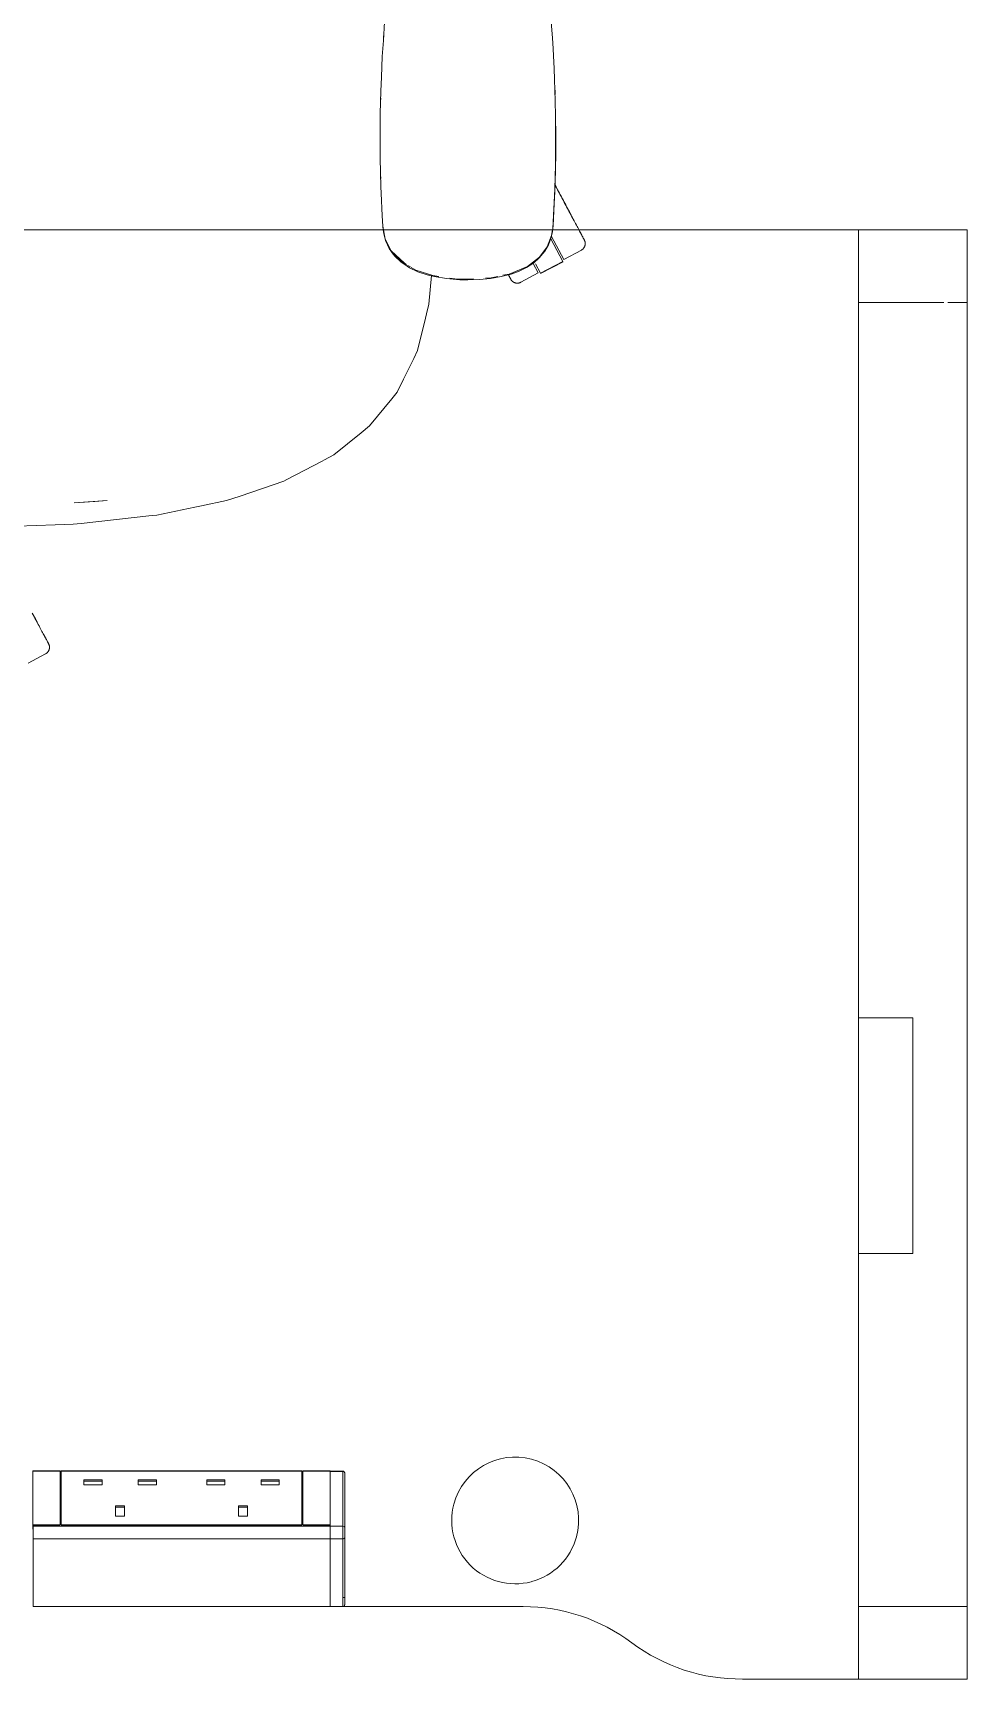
# Model space of a CAD drawing. Header units: millimetres. Extents: x 155927 to 317870, y -36033 to 97293.
# Drawn here: x 157964 to 158479, y 23386 to 24294 of the extents above; entities that cross this region are included whole.
import ezdxf

# ---------------------------------------------------------------- set-up
doc = ezdxf.new("R2010")
doc.units = ezdxf.units.MM
doc.header["$MEASUREMENT"] = 0
doc.layers.add('G-IMPT', color=8, linetype='CONTINUOUS', lineweight=9)
doc.layers.add('I-FURN', color=8, linetype='CONTINUOUS', lineweight=9)

msp = doc.modelspace()

# ---------------------------------------------------------------- linework, layer by layer
at = {"layer": 'G-IMPT'}
for p, q in [((158250.16, 24293.94), (158248.91, 24308.99)), ((158157.03, 24290.23), (158157.75, 24300.52)), ((158157.16, 24292.27), (158157.07, 24290.37)), ((158157.16, 24292.27), (158157.3, 24293.69)), ((158250.16, 24293.94), (158250.49, 24288.85)), ((158155.93, 24270.05), (158156.46, 24281.36)), ((158157.03, 24290.23), (158156.46, 24281.36)), ((158250.49, 24288.85), (158251.3, 24274.71)), ((158251.55, 24268.68), (158251.3, 24274.71)), ((158155.93, 24270.05), (158155.63, 24262.17)), ((158251.55, 24268.68), (158251.94, 24256.93)), ((158251.69, 24263.8), (158251.8, 24261.86)), ((158155.34, 24249.87), (158155.63, 24262.17)), ((158155.55, 24258.3), (158155.47, 24256.65)), ((158155.47, 24256.65), (158155.47, 24254.57)), ((158251.8, 24261.86), (158251.81, 24260.37)), ((158252.1, 24248.51), (158251.94, 24256.93)), ((158155.34, 24249.87), (158155.26, 24244.4)), ((158252.1, 24248.51), (158251.99, 24218.49)), ((158252.1, 24248.51), (158252.15, 24228.32)), ((158252.1, 24248.51), (158252.19, 24237.71)), ((158155.26, 24229.68), (158155.26, 24244.4)), ((158251.99, 24218.49), (158252.19, 24237.71)), ((158155.31, 24225.17), (158155.26, 24229.68)), ((158252.15, 24228.32), (158251.65, 24206.93)), ((158252.15, 24228.32), (158251.68, 24208.14)), ((158252.15, 24228.32), (158251.99, 24218.49)), ((158252.11, 24228.32), (158252.13, 24226.29)), ((158155.31, 24225.17), (158155.69, 24209.5)), ((158155.49, 24218.45), (158155.49, 24216.23)), ((158251.99, 24218.49), (158251.65, 24206.93)), ((158252.13, 24226.29), (158252.06, 24224.38)), ((158155.58, 24213.95), (158155.49, 24216.23)), ((158155.69, 24209.5), (158155.81, 24205.96)), ((158156.43, 24193.4), (158155.81, 24205.96)), ((158251.68, 24208.14), (158250.6, 24186.35)), ((158251.65, 24206.93), (158250.6, 24186.35)), ((158251.68, 24208.14), (158250.71, 24187.96)), ((158251.65, 24206.93), (158251.68, 24208.14)), ((158156.43, 24193.4), (158156.71, 24187.73)), ((158157.14, 24185.66), (158156.71, 24187.96)), ((158156.71, 24187.73), (158156.97, 24185.66)), ((158156.97, 24185.66), (158157.21, 24183.72)), ((158158.08, 24180.61), (158157.14, 24185.66)), ((158157.21, 24183.72), (158158.28, 24179.77)), ((158249.88, 24182.49), (158247.47, 24176.29)), ((158249.9, 24182.31), (158249.53, 24180.96)), ((158249.88, 24182.49), (158250.36, 24185.66)), ((158249.9, 24182.31), (158250.34, 24184.7)), ((158250.6, 24186.35), (158250.34, 24184.7)), ((158250.6, 24186.35), (158250.71, 24187.96)), ((158160.18, 24176.36), (158158.08, 24180.61)), ((158160.26, 24175.45), (158158.28, 24179.77)), ((158160.18, 24176.35), (158161.29, 24174.12)), ((158160.26, 24175.45), (158162.47, 24172.23)), ((158161.29, 24174.12), (158163.52, 24171.7)), ((158168.68, 24167.21), (158161.29, 24174.12)), ((158166.59, 24168.41), (158161.29, 24174.12)), ((158246.18, 24173.89), (158243.1, 24170.15)), ((158247.47, 24176.29), (158243.3, 24170.67)), ((158248.14, 24177.32), (158246.18, 24173.89)), ((158248.14, 24177.32), (158249.53, 24180.96)), ((158163.6, 24170.9), (158162.47, 24172.23)), ((158167.05, 24168.63), (158163.52, 24171.7)), ((158163.6, 24170.9), (158166.65, 24168.04)), ((158169.74, 24166.52), (158166.59, 24168.41)), ((158166.65, 24168.04), (158170.1, 24165.59)), ((158168.68, 24167.21), (158167.21, 24168.49)), ((158171.47, 24164.79), (158170.1, 24165.59)), ((158171.97, 24165.19), (158170.53, 24166.05)), ((158176.11, 24162.58), (158171.47, 24164.79)), ((158174.89, 24163.44), (158172.44, 24164.91)), ((158184.29, 24160.41), (158174.89, 24163.44)), ((158226.5, 24161.28), (158232.12, 24163.61)), ((158236.02, 24164.83), (158231.94, 24162.84)), ((158236.51, 24165.45), (158232.12, 24163.61)), ((158236.02, 24164.83), (158240.07, 24167.48)), ((158243.3, 24170.67), (158236.51, 24165.45)), ((158240.07, 24167.48), (158243.1, 24170.15)), ((158181.2, 24160.84), (158176.11, 24162.58)), ((158181.2, 24160.84), (158185.13, 24159.86)), ((158183.66, 24160.55), (158182.22, 24144.67)), ((158187.58, 24159.95), (158184.29, 24160.41)), ((158185.13, 24159.86), (158191.89, 24158.75)), ((158199.2, 24158.17), (158191.89, 24158.75)), ((158196.54, 24158.69), (158193.76, 24159.08)), ((158196.54, 24158.69), (158203.71, 24158.46)), ((158199.2, 24158.17), (158203.71, 24158.08)), ((158206.82, 24158.65), (158203.71, 24158.46)), ((158203.71, 24158.08), (158210.05, 24158.26)), ((158216.2, 24158.83), (158210.05, 24158.26)), ((158216.54, 24159.24), (158213.33, 24159.05)), ((158216.2, 24158.83), (158222.13, 24159.83)), ((158220.29, 24160.01), (158216.54, 24159.24)), ((158227.61, 24161.26), (158222.13, 24159.83)), ((158226.5, 24161.28), (158223.03, 24160.57)), ((158227.61, 24161.26), (158231.94, 24162.84)), ((158175.94, 24119.07), (158180.34, 24137.01)), ((158180.34, 24137.01), (158180.92, 24139.38)), ((158182.22, 24144.67), (158180.92, 24139.38)), ((158173.79, 24114.7), (158175.94, 24119.07)), ((158173.79, 24114.7), (158168.15, 24103.23)), ((158164.62, 24096.07), (158168.15, 24103.23)), ((158161.64, 24092.42), (158149.47, 24077.47)), ((158161.64, 24092.42), (158164.62, 24096.07)), ((158129.68, 24061.5), (158144.81, 24073.71)), ((158149.47, 24077.47), (158144.81, 24073.71)), ((158123.17, 24058.07), (158103.66, 24047.77)), ((158123.17, 24058.07), (158124.55, 24058.79)), ((158129.68, 24061.5), (158124.55, 24058.79)), ((158077.91, 24038.74), (158102, 24046.89)), ((158103.66, 24047.77), (158102, 24046.89)), ((157986.33, 24035.03), (158004.61, 24036.28)), ((158004.61, 24036.28), (157997.67, 24035.66)), ((158056.66, 24033.36), (158070.48, 24036.23)), ((158077.91, 24038.74), (158070.48, 24036.23)), ((157986.33, 24035.03), (157997.67, 24035.66)), ((157990.17, 24023.63), (158027.62, 24027.76)), ((158032.03, 24028.24), (158027.62, 24027.76)), ((158052.98, 24032.59), (158032.03, 24028.24)), ((158052.98, 24032.59), (158056.66, 24033.36)), ((157975.86, 24022.82), (157923.67, 24021.12)), ((157975.86, 24022.82), (157985.8, 24023.15)), ((157990.17, 24023.63), (157985.8, 24023.15))]:
    msp.add_line(p, q, dxfattribs=at)
at = {"layer": 'I-FURN'}
for p, q in [((158252.13, 24209.84), (158251.6, 24210.82)), ((158251.84, 24210.37), (158252.37, 24209.38)), ((158252.65, 24208.85), (158252.13, 24209.84)), ((158252.37, 24209.38), (158252.9, 24208.39)), ((158253.18, 24207.85), (158252.65, 24208.85)), ((158252.9, 24208.39), (158253.43, 24207.39)), ((158253.72, 24206.85), (158253.18, 24207.85)), ((158253.43, 24207.39), (158253.96, 24206.39)), ((158254.25, 24205.84), (158253.72, 24206.85)), ((158253.96, 24206.39), (158254.5, 24205.38)), ((158254.79, 24204.84), (158254.25, 24205.84)), ((158254.5, 24205.38), (158255.03, 24204.38)), ((158255.32, 24203.83), (158254.79, 24204.84)), ((158255.03, 24204.38), (158255.57, 24203.37)), ((158255.85, 24202.83), (158255.32, 24203.83)), ((158255.57, 24203.37), (158256.1, 24202.37)), ((158256.38, 24201.83), (158255.85, 24202.83)), ((158256.1, 24202.37), (158256.63, 24201.37)), ((158256.91, 24200.84), (158256.38, 24201.83)), ((158256.63, 24201.37), (158257.16, 24200.38)), ((158257.44, 24199.85), (158256.91, 24200.84)), ((158257.16, 24200.38), (158257.68, 24199.4)), ((158257.96, 24198.87), (158257.44, 24199.85)), ((158257.68, 24199.4), (158258.2, 24198.42)), ((158258.47, 24197.9), (158257.96, 24198.87)), ((158258.2, 24198.42), (158258.71, 24197.46)), ((158258.98, 24196.95), (158258.47, 24197.9)), ((158258.71, 24197.46), (158259.21, 24196.51)), ((158259.48, 24196), (158258.98, 24196.95)), ((158259.21, 24196.51), (158259.71, 24195.57)), ((158259.98, 24195.07), (158259.48, 24196)), ((158259.71, 24195.57), (158260.2, 24194.65)), ((158260.46, 24194.16), (158259.98, 24195.07)), ((158260.2, 24194.65), (158260.69, 24193.74)), ((158260.94, 24193.26), (158260.46, 24194.16)), ((158260.69, 24193.74), (158261.16, 24192.86)), ((158261.41, 24192.38), (158260.94, 24193.26)), ((158261.16, 24192.86), (158261.62, 24191.99)), ((158261.86, 24191.53), (158261.41, 24192.38)), ((158261.62, 24191.99), (158262.07, 24191.14)), ((158262.31, 24190.69), (158261.86, 24191.53)), ((158262.74, 24189.88), (158262.31, 24190.69)), ((158479.25, 24185.66), (156879.25, 24185.66)), ((156879.25, 24185.66), (158479.25, 24185.66)), ((158256.66, 24169.37), (158249.92, 24182.04)), ((158263.16, 24189.09), (158262.74, 24189.88)), ((158263.56, 24188.33), (158263.16, 24189.09)), ((158263.95, 24187.6), (158263.56, 24188.33)), ((158264.33, 24186.89), (158263.95, 24187.6)), ((158264.69, 24186.21), (158264.33, 24186.89)), ((158265.03, 24185.56), (158264.69, 24186.21)), ((158265.36, 24184.95), (158265.03, 24185.56)), ((158265.67, 24184.36), (158265.36, 24184.95)), ((158265.51, 24184.67), (158265.81, 24184.11)), ((158265.97, 24183.81), (158265.67, 24184.36)), ((158265.81, 24184.11), (158266.09, 24183.57)), ((158266.24, 24183.3), (158265.97, 24183.81)), ((158266.09, 24183.57), (158266.36, 24183.07)), ((158266.5, 24182.81), (158266.24, 24183.3)), ((158266.36, 24183.07), (158266.61, 24182.6)), ((158266.73, 24182.37), (158266.5, 24182.81)), ((158266.61, 24182.6), (158266.84, 24182.17)), ((158266.95, 24181.96), (158266.73, 24182.37)), ((158266.84, 24182.17), (158267.05, 24181.78)), ((158267.15, 24181.58), (158266.95, 24181.96)), ((158267.05, 24181.78), (158267.23, 24181.42)), ((158267.33, 24181.25), (158267.15, 24181.58)), ((158267.23, 24181.42), (158267.4, 24181.11)), ((158419.25, 24185.66), (158419.25, 24145.66)), ((158419.25, 23750.66), (158419.25, 24185.66)), ((158479.25, 24185.66), (158419.25, 24185.66)), ((158419.25, 24185.66), (158479.25, 24185.66)), ((158479.25, 24185.66), (158479.25, 23385.66)), ((158479.25, 24145.66), (158479.25, 24185.66)), ((158479.25, 23385.66), (158479.25, 24185.66)), ((158479.25, 24185.66), (158479.25, 23385.66)), ((158249.47, 24180.76), (158256.12, 24168.25)), ((158256.66, 24169.37), (158266.34, 24174.52)), ((158266.38, 24174.54), (158266.34, 24174.52)), ((158266.52, 24174.62), (158266.38, 24174.54)), ((158266.66, 24174.71), (158266.52, 24174.62)), ((158266.79, 24174.8), (158266.66, 24174.71)), ((158266.92, 24174.9), (158266.79, 24174.8)), ((158267.04, 24175), (158266.92, 24174.9)), ((158267.16, 24175.1), (158267.04, 24175)), ((158267.28, 24175.21), (158267.16, 24175.1)), ((158267.39, 24175.33), (158267.28, 24175.21)), ((158267.49, 24180.95), (158267.33, 24181.25)), ((158267.5, 24175.45), (158267.39, 24175.33)), ((158267.4, 24181.11), (158267.55, 24180.83)), ((158267.62, 24180.69), (158267.49, 24180.95)), ((158267.6, 24175.57), (158267.5, 24175.45)), ((158267.55, 24180.83), (158267.68, 24180.59)), ((158267.7, 24175.7), (158267.6, 24175.57)), ((158267.74, 24180.47), (158267.62, 24180.69)), ((158267.68, 24180.59), (158267.79, 24180.39)), ((158267.79, 24175.83), (158267.7, 24175.7)), ((158267.84, 24180.29), (158267.74, 24180.47)), ((158267.79, 24180.39), (158267.87, 24180.22)), ((158267.88, 24175.97), (158267.79, 24175.83)), ((158267.91, 24180.15), (158267.84, 24180.29)), ((158267.87, 24180.22), (158267.94, 24180.1)), ((158267.96, 24176.11), (158267.88, 24175.97)), ((158267.96, 24180.05), (158267.91, 24180.15)), ((158267.94, 24180.1), (158267.98, 24180.02)), ((158268, 24179.99), (158267.96, 24180.05)), ((158268.04, 24176.25), (158267.96, 24176.11)), ((158267.98, 24180.02), (158268, 24179.98)), ((158268.01, 24179.97), (158268, 24179.99)), ((158268, 24179.98), (158268.01, 24179.97)), ((158268.01, 24179.97), (158268.08, 24179.83)), ((158268.11, 24176.4), (158268.04, 24176.25)), ((158268.08, 24179.83), (158268.15, 24179.68)), ((158268.17, 24176.54), (158268.11, 24176.4)), ((158268.15, 24179.68), (158268.21, 24179.53)), ((158268.23, 24176.69), (158268.17, 24176.54)), ((158268.21, 24179.53), (158268.26, 24179.38)), ((158268.29, 24176.85), (158268.23, 24176.69)), ((158268.26, 24179.38), (158268.31, 24179.23)), ((158268.33, 24177), (158268.29, 24176.85)), ((158268.31, 24179.23), (158268.35, 24179.07)), ((158268.37, 24177.16), (158268.33, 24177)), ((158268.35, 24179.07), (158268.39, 24178.92)), ((158268.41, 24177.31), (158268.37, 24177.16)), ((158268.39, 24178.92), (158268.42, 24178.76)), ((158268.43, 24177.47), (158268.41, 24177.31)), ((158268.42, 24178.76), (158268.45, 24178.6)), ((158268.45, 24177.63), (158268.43, 24177.47)), ((158268.45, 24178.6), (158268.46, 24178.44)), ((158268.47, 24177.79), (158268.45, 24177.63)), ((158268.46, 24178.44), (158268.47, 24178.28)), ((158268.47, 24178.28), (158268.48, 24178.12)), ((158268.48, 24177.95), (158268.47, 24177.79)), ((158268.48, 24178.12), (158268.48, 24177.95)), ((158242.53, 24161.86), (158239.77, 24167.05)), ((158243.76, 24161.68), (158240.94, 24166.97)), ((158256.12, 24168.25), (158243.76, 24161.68)), ((158243.85, 24161.51), (158256.21, 24168.08)), ((158225.99, 24161.01), (158226.22, 24160.58)), ((158226.34, 24160.36), (158226.12, 24160.77)), ((158226.22, 24160.58), (158226.43, 24160.18)), ((158226.53, 24159.99), (158226.34, 24160.36)), ((158226.43, 24160.18), (158226.62, 24159.83)), ((158226.71, 24159.65), (158226.53, 24159.99)), ((158226.62, 24159.83), (158226.79, 24159.51)), ((158226.87, 24159.36), (158226.71, 24159.65)), ((158226.79, 24159.51), (158226.94, 24159.23)), ((158227.01, 24159.1), (158226.87, 24159.36)), ((158226.94, 24159.23), (158227.06, 24158.99)), ((158227.13, 24158.88), (158227.01, 24159.1)), ((158227.06, 24158.99), (158227.17, 24158.79)), ((158227.22, 24158.7), (158227.13, 24158.88)), ((158227.17, 24158.79), (158227.26, 24158.63)), ((158227.3, 24158.56), (158227.22, 24158.7)), ((158227.26, 24158.63), (158227.32, 24158.51)), ((158227.35, 24158.46), (158227.3, 24158.56)), ((158227.32, 24158.51), (158227.37, 24158.42)), ((158227.38, 24158.4), (158227.35, 24158.46)), ((158227.37, 24158.42), (158227.39, 24158.38)), ((158227.39, 24158.38), (158227.38, 24158.4)), ((158227.41, 24158.34), (158227.39, 24158.38)), ((158227.39, 24158.38), (158227.39, 24158.38)), ((158227.49, 24158.2), (158227.41, 24158.34)), ((158227.58, 24158.06), (158227.49, 24158.2)), ((158227.67, 24157.93), (158227.58, 24158.06)), ((158227.76, 24157.8), (158227.67, 24157.93)), ((158227.87, 24157.67), (158227.76, 24157.8)), ((158227.97, 24157.55), (158227.87, 24157.67)), ((158228.08, 24157.44), (158227.97, 24157.55)), ((158228.2, 24157.32), (158228.08, 24157.44)), ((158228.32, 24157.22), (158228.2, 24157.32)), ((158228.44, 24157.11), (158228.32, 24157.22)), ((158228.57, 24157.02), (158228.44, 24157.11)), ((158228.7, 24156.92), (158228.57, 24157.02)), ((158228.84, 24156.84), (158228.7, 24156.92)), ((158228.98, 24156.75), (158228.84, 24156.84)), ((158229.12, 24156.68), (158228.98, 24156.75)), ((158229.27, 24156.61), (158229.12, 24156.68)), ((158229.41, 24156.54), (158229.27, 24156.61)), ((158229.56, 24156.48), (158229.41, 24156.54)), ((158229.72, 24156.43), (158229.56, 24156.48)), ((158229.87, 24156.39), (158229.72, 24156.43)), ((158230.03, 24156.35), (158229.87, 24156.39)), ((158230.18, 24156.31), (158230.03, 24156.35)), ((158230.34, 24156.28), (158230.18, 24156.31)), ((158230.5, 24156.26), (158230.34, 24156.28)), ((158230.66, 24156.25), (158230.5, 24156.26)), ((158230.82, 24156.24), (158230.66, 24156.25)), ((158230.99, 24156.24), (158230.82, 24156.24)), ((158231.15, 24156.24), (158230.99, 24156.24)), ((158231.31, 24156.25), (158231.15, 24156.24)), ((158231.47, 24156.27), (158231.31, 24156.25)), ((158231.63, 24156.3), (158231.47, 24156.27)), ((158231.79, 24156.33), (158231.63, 24156.3)), ((158231.94, 24156.36), (158231.79, 24156.33)), ((158232.1, 24156.41), (158231.94, 24156.36)), ((158232.25, 24156.45), (158232.1, 24156.41)), ((158232.4, 24156.51), (158232.25, 24156.45)), ((158232.55, 24156.57), (158232.4, 24156.51)), ((158232.7, 24156.64), (158232.55, 24156.57)), ((158232.84, 24156.71), (158232.7, 24156.64)), ((158232.84, 24156.71), (158242.53, 24161.86)), ((158419.25, 24145.66), (158419.25, 23425.66)), ((158466.35, 24145.66), (158419.25, 24145.66)), ((158466.35, 24145.66), (158419.25, 24145.66)), ((158479.25, 24145.66), (158468.67, 24145.66)), ((158479.25, 24145.66), (158468.67, 24145.66)), ((158479.25, 23425.66), (158479.25, 24145.66)), ((157963.75, 23973.15), (157963.24, 23974.09)), ((157963.48, 23973.65), (157963.97, 23972.72)), ((157964.24, 23972.22), (157963.75, 23973.15)), ((157963.97, 23972.72), (157964.47, 23971.79)), ((157964.73, 23971.3), (157964.24, 23972.22)), ((157964.47, 23971.79), (157964.95, 23970.89)), ((157965.2, 23970.41), (157964.73, 23971.3)), ((157964.95, 23970.89), (157965.42, 23970)), ((157965.67, 23969.53), (157965.2, 23970.41)), ((157965.42, 23970), (157965.88, 23969.13)), ((157966.12, 23968.67), (157965.67, 23969.53)), ((157965.88, 23969.13), (157966.33, 23968.29)), ((157966.57, 23967.84), (157966.12, 23968.67)), ((157967, 23967.03), (157966.57, 23967.84)), ((157967.42, 23966.24), (157967, 23967.03)), ((157967.82, 23965.48), (157967.42, 23966.24)), ((157968.21, 23964.74), (157967.82, 23965.48)), ((157968.59, 23964.03), (157968.21, 23964.74)), ((157968.95, 23963.36), (157968.59, 23964.03)), ((157969.3, 23962.71), (157968.95, 23963.36)), ((157969.62, 23962.09), (157969.3, 23962.71)), ((157969.93, 23961.51), (157969.62, 23962.09)), ((157969.77, 23961.82), (157970.07, 23961.25)), ((157970.23, 23960.96), (157969.93, 23961.51)), ((157970.07, 23961.25), (157970.36, 23960.71)), ((157970.5, 23960.44), (157970.23, 23960.96)), ((157970.36, 23960.71), (157970.62, 23960.21)), ((157970.76, 23959.96), (157970.5, 23960.44)), ((157970.62, 23960.21), (157970.87, 23959.75)), ((157971, 23959.51), (157970.76, 23959.96)), ((157970.87, 23959.75), (157971.1, 23959.32)), ((157971.21, 23959.1), (157971, 23959.51)), ((157971.1, 23959.32), (157971.31, 23958.93)), ((157971.41, 23958.73), (157971.21, 23959.1)), ((157971.31, 23958.93), (157971.5, 23958.57)), ((157971.59, 23958.39), (157971.41, 23958.73)), ((157971.5, 23958.57), (157971.67, 23958.25)), ((157971.75, 23958.1), (157971.59, 23958.39)), ((157971.67, 23958.25), (157971.81, 23957.97)), ((157971.89, 23957.84), (157971.75, 23958.1)), ((157971.81, 23957.97), (157971.94, 23957.73)), ((157972, 23957.62), (157971.89, 23957.84)), ((157971.94, 23957.73), (157972.05, 23957.53)), ((157972.1, 23957.44), (157972, 23957.62)), ((157972.05, 23957.53), (157972.13, 23957.37)), ((157972.17, 23957.3), (157972.1, 23957.44)), ((157972.13, 23957.37), (157972.2, 23957.25)), ((157972.23, 23957.2), (157972.17, 23957.3)), ((157972.2, 23957.25), (157972.24, 23957.17)), ((157972.26, 23957.14), (157972.23, 23957.2)), ((157972.24, 23957.17), (157972.27, 23957.12)), ((157972.27, 23957.12), (157972.26, 23957.14)), ((157972.27, 23957.12), (157972.34, 23956.97)), ((157972.27, 23957.12), (157972.27, 23957.12)), ((157972.34, 23956.97), (157972.41, 23956.83)), ((157972.41, 23956.83), (157972.47, 23956.68)), ((157972.47, 23956.68), (157972.52, 23956.53)), ((157972.52, 23956.53), (157972.57, 23956.37)), ((157972.57, 23956.37), (157972.62, 23956.22)), ((157972.63, 23954.3), (157972.59, 23954.15)), ((157972.62, 23956.22), (157972.65, 23956.06)), ((157972.67, 23954.46), (157972.63, 23954.3)), ((157972.65, 23956.06), (157972.68, 23955.9)), ((157972.69, 23954.62), (157972.67, 23954.46)), ((157972.68, 23955.9), (157972.71, 23955.74)), ((157972.72, 23954.78), (157972.69, 23954.62)), ((157972.71, 23955.74), (157972.72, 23955.58)), ((157972.72, 23955.58), (157972.74, 23955.42)), ((157972.73, 23954.94), (157972.72, 23954.78)), ((157972.74, 23955.1), (157972.73, 23954.94)), ((157972.74, 23955.42), (157972.74, 23955.26)), ((157972.74, 23955.26), (157972.74, 23955.1)), ((157960.92, 23946.52), (157970.6, 23951.67)), ((157970.64, 23951.69), (157970.6, 23951.67)), ((157970.78, 23951.77), (157970.64, 23951.69)), ((157970.92, 23951.85), (157970.78, 23951.77)), ((157971.05, 23951.94), (157970.92, 23951.85)), ((157971.18, 23952.04), (157971.05, 23951.94)), ((157971.3, 23952.14), (157971.18, 23952.04)), ((157971.43, 23952.25), (157971.3, 23952.14)), ((157971.54, 23952.36), (157971.43, 23952.25)), ((157971.66, 23952.47), (157971.54, 23952.36)), ((157971.76, 23952.59), (157971.66, 23952.47)), ((157971.87, 23952.72), (157971.76, 23952.59)), ((157971.96, 23952.85), (157971.87, 23952.72)), ((157972.06, 23952.98), (157971.96, 23952.85)), ((157972.14, 23953.11), (157972.06, 23952.98)), ((157972.22, 23953.25), (157972.14, 23953.11)), ((157972.3, 23953.4), (157972.22, 23953.25)), ((157972.37, 23953.54), (157972.3, 23953.4)), ((157972.44, 23953.69), (157972.37, 23953.54)), ((157972.49, 23953.84), (157972.44, 23953.69)), ((157972.55, 23953.99), (157972.49, 23953.84)), ((157972.59, 23954.15), (157972.55, 23953.99)), ((158419.25, 23620.66), (158419.25, 23750.66)), ((158449.25, 23750.66), (158419.25, 23750.66)), ((158419.25, 23750.66), (158449.25, 23750.66)), ((158449.25, 23750.66), (158449.25, 23620.66)), ((158449.25, 23620.66), (158449.25, 23750.66)), ((158419.25, 23385.66), (158419.25, 23620.66)), ((158449.25, 23620.66), (158419.25, 23620.66)), ((158449.25, 23620.66), (158419.25, 23620.66)), ((157963.61, 23500.69), (157978.61, 23500.69)), ((157963.61, 23470.87), (157963.61, 23500.69)), ((158127.58, 23500.49), (157963.68, 23500.49)), ((157978.61, 23500.69), (157978.61, 23470.87)), ((157978.61, 23500.31), (157979.11, 23500.31)), ((157979.11, 23500.69), (158112.11, 23500.69)), ((157979.11, 23500.69), (157979.11, 23470.87)), ((158112.11, 23500.69), (158112.11, 23470.87)), ((158112.11, 23500.31), (158112.61, 23500.31)), ((158112.61, 23470.87), (158112.61, 23500.69)), ((158112.61, 23500.69), (158127.61, 23500.69)), ((158127.61, 23500.69), (158127.61, 23470.87)), ((158134.68, 23500.49), (158127.68, 23500.49)), ((158134.68, 23500.49), (158127.68, 23500.49)), ((158127.68, 23500.49), (158134.68, 23500.49)), ((158127.68, 23500.49), (158127.68, 23500.31)), ((158134.68, 23500.31), (158127.68, 23500.31)), ((158127.68, 23500.31), (158127.68, 23470.03)), ((158134.68, 23500.49), (158134.68, 23500.31)), ((158134.68, 23500.31), (158134.68, 23470.03)), ((158135.42, 23500.16), (158135.45, 23500.13)), ((157991.72, 23495.67), (157991.72, 23492.8)), ((158001.72, 23495.67), (157991.72, 23495.67)), ((158001.72, 23494.93), (157991.72, 23494.93)), ((158001.72, 23492.8), (157991.72, 23492.8)), ((158001.72, 23495.67), (158001.72, 23492.8)), ((158021.72, 23495.67), (158021.72, 23492.8)), ((158031.72, 23495.67), (158021.72, 23495.67)), ((158031.72, 23494.93), (158021.72, 23494.93)), ((158031.72, 23492.8), (158021.72, 23492.8)), ((158031.72, 23495.67), (158031.72, 23492.8)), ((158059.51, 23495.67), (158059.51, 23492.8)), ((158069.51, 23495.67), (158059.51, 23495.67)), ((158069.51, 23494.93), (158059.51, 23494.93)), ((158069.51, 23492.8), (158059.51, 23492.8)), ((158069.51, 23495.67), (158069.51, 23492.8)), ((158089.51, 23495.67), (158089.51, 23492.8)), ((158099.51, 23495.67), (158089.51, 23495.67)), ((158099.51, 23494.93), (158089.51, 23494.93)), ((158099.51, 23492.8), (158089.51, 23492.8)), ((158099.51, 23495.67), (158099.51, 23492.8)), ((158135.68, 23469.21), (158135.68, 23499.49)), ((158135.68, 23469.21), (158135.68, 23499.49)), ((158009.22, 23481.33), (158009.22, 23475.59)), ((158014.22, 23481.33), (158009.22, 23481.33)), ((158014.22, 23480.59), (158009.22, 23480.59)), ((158014.22, 23475.59), (158009.22, 23475.59)), ((158014.22, 23481.33), (158014.22, 23475.59)), ((158077.01, 23481.33), (158077.01, 23475.59)), ((158082.01, 23481.33), (158077.01, 23481.33)), ((158082.01, 23480.59), (158077.01, 23480.59)), ((158077.01, 23475.59), (158082.01, 23475.59)), ((158082.01, 23475.59), (158082.01, 23481.33)), ((157978.61, 23470.87), (157963.61, 23470.87)), ((157963.61, 23470.87), (157963.61, 23468.41)), ((157963.68, 23470.67), (157978.61, 23470.67)), ((157963.68, 23470.03), (157963.68, 23470.67)), ((157963.68, 23470.03), (157963.68, 23463.11)), ((158127.58, 23470.03), (157963.68, 23470.03)), ((158112.11, 23470.87), (157979.11, 23470.87)), ((157979.11, 23470.67), (158112.11, 23470.67)), ((158127.61, 23470.87), (158112.61, 23470.87)), ((158112.61, 23470.67), (158127.58, 23470.67)), ((158127.58, 23470.67), (158127.58, 23470.03)), ((158127.58, 23463.11), (158127.58, 23470.03)), ((158134.68, 23470.03), (158127.68, 23470.03)), ((158127.68, 23470.03), (158127.68, 23463.11)), ((158134.68, 23470.03), (158134.68, 23463.11)), ((158135.68, 23469.21), (158135.68, 23430.65)), ((158135.68, 23463.68), (158135.68, 23469.21)), ((158135.68, 23426.66), (158135.68, 23463.68)), ((157963.68, 23463.11), (157963.68, 23425.66)), ((158127.58, 23463.11), (157963.68, 23463.11)), ((158127.58, 23425.66), (158127.58, 23463.11)), ((158134.68, 23463.11), (158127.68, 23463.11)), ((158127.68, 23463.11), (158127.68, 23425.66)), ((158134.68, 23463.11), (158134.68, 23425.66)), ((158135.68, 23430.65), (158134.68, 23430.65)), ((158135.68, 23430.65), (158135.68, 23426.66)), ((158127.58, 23425.66), (157963.68, 23425.66)), ((157963.68, 23425.65), (158127.58, 23425.65)), ((158134.68, 23425.66), (158127.68, 23425.66)), ((158127.68, 23425.65), (158134.68, 23425.65)), ((158134.68, 23425.66), (158234.25, 23425.66)), ((158234.25, 23425.66), (158134.68, 23425.66)), ((158419.25, 23425.66), (158419.25, 23385.66)), ((158479.25, 23425.66), (158419.25, 23425.66)), ((158479.25, 23425.66), (158419.25, 23425.66)), ((158479.25, 23385.66), (158479.25, 23425.66)), ((158355.36, 23385.66), (158479.25, 23385.66)), ((158479.25, 23385.66), (158355.36, 23385.66)), ((158479.25, 23385.66), (158419.25, 23385.66)), ((158479.25, 23385.66), (158419.25, 23385.66))]:
    msp.add_line(p, q, dxfattribs=at)
at = {"layer": 'I-FURN', "flags": 128}
for points in [[(158134.68, 23500.49), (158134.72, 23500.49), (158134.76, 23500.49), (158134.8, 23500.49), (158134.84, 23500.48), (158134.87, 23500.47), (158134.91, 23500.47), (158134.95, 23500.45), (158134.99, 23500.44), (158135.03, 23500.43), (158135.07, 23500.41), (158135.1, 23500.4), (158135.14, 23500.38), (158135.17, 23500.36)], [(158135.68, 23463.68), (158135.68, 23463.81), (158135.68, 23463.95), (158135.68, 23464.09), (158135.68, 23464.23), (158135.68, 23464.38), (158135.68, 23464.53), (158135.68, 23464.68), (158135.68, 23464.83), (158135.68, 23464.99), (158135.68, 23465.14), (158135.68, 23465.3), (158135.68, 23465.46), (158135.68, 23465.62), (158135.68, 23465.78), (158135.68, 23465.94), (158135.68, 23466.1), (158135.68, 23466.26), (158135.68, 23466.42), (158135.68, 23466.58), (158135.68, 23466.73), (158135.68, 23466.89), (158135.68, 23467.04), (158135.68, 23467.2), (158135.68, 23467.35), (158135.68, 23467.5), (158135.68, 23467.64), (158135.68, 23467.79), (158135.68, 23467.93), (158135.68, 23468.06), (158135.68, 23468.2), (158135.68, 23468.33), (158135.68, 23468.45), (158135.68, 23468.58), (158135.68, 23468.69), (158135.68, 23468.81), (158135.68, 23468.92), (158135.68, 23469.02), (158135.68, 23469.12), (158135.68, 23469.21)], [(158135.68, 23426.66), (158135.68, 23426.93), (158135.68, 23427.35), (158135.68, 23427.9), (158135.68, 23428.58), (158135.68, 23429.4), (158135.68, 23430.35), (158135.68, 23431.43), (158135.68, 23432.63), (158135.68, 23433.97), (158135.68, 23435.43), (158135.68, 23437.01), (158135.68, 23438.71), (158135.68, 23440.53), (158135.68, 23442.46), (158135.68, 23444.51), (158135.68, 23446.66), (158135.68, 23448.92), (158135.68, 23451.27), (158135.68, 23453.73), (158135.68, 23456.28), (158135.68, 23458.91), (158135.68, 23461.63), (158135.68, 23463.68)], [(158135.68, 23430.65), (158135.68, 23430.49), (158135.68, 23430.33), (158135.68, 23430.17), (158135.68, 23430.01), (158135.68, 23429.85), (158135.68, 23429.7), (158135.68, 23429.54), (158135.68, 23429.39), (158135.68, 23429.24), (158135.68, 23429.09), (158135.68, 23428.94), (158135.68, 23428.8), (158135.68, 23428.66), (158135.68, 23428.52), (158135.68, 23428.39), (158135.68, 23428.26), (158135.68, 23428.13), (158135.68, 23428.01), (158135.68, 23427.89), (158135.68, 23427.78), (158135.68, 23427.67), (158135.68, 23427.56), (158135.68, 23427.47), (158135.68, 23427.37), (158135.68, 23427.28), (158135.68, 23427.2), (158135.68, 23427.12), (158135.68, 23427.05), (158135.68, 23426.98), (158135.68, 23426.92), (158135.68, 23426.86), (158135.68, 23426.82), (158135.68, 23426.77), (158135.68, 23426.74), (158135.68, 23426.71), (158135.68, 23426.68), (158135.68, 23426.66), (158135.68, 23426.65), (158135.68, 23426.65)], [(158135.68, 23426.65), (158135.67, 23426.61), (158135.67, 23426.57), (158135.67, 23426.53), (158135.66, 23426.49), (158135.66, 23426.45), (158135.65, 23426.41), (158135.64, 23426.37), (158135.62, 23426.33), (158135.61, 23426.3), (158135.6, 23426.26), (158135.58, 23426.22), (158135.56, 23426.19), (158135.54, 23426.15), (158135.52, 23426.12), (158135.5, 23426.08), (158135.48, 23426.05), (158135.45, 23426.02), (158135.43, 23425.99), (158135.4, 23425.96), (158135.37, 23425.93), (158135.34, 23425.9), (158135.31, 23425.88), (158135.28, 23425.85), (158135.25, 23425.83), (158135.22, 23425.81), (158135.18, 23425.79), (158135.15, 23425.77), (158135.11, 23425.75), (158135.08, 23425.73), (158135.04, 23425.72), (158135, 23425.7), (158134.96, 23425.69), (158134.92, 23425.68), (158134.88, 23425.67), (158134.85, 23425.66), (158134.81, 23425.66), (158134.77, 23425.65), (158134.73, 23425.65), (158134.69, 23425.65), (158134.68, 23425.65)], [(158135.68, 23426.65), (158135.68, 23426.65), (158135.68, 23426.66)]]:
    msp.add_lwpolyline(points, dxfattribs=at)
at = {"layer": 'I-FURN'}
for centre, radius, start, end in [((158229.8, 23473.24), 35, 345, 165), ((158229.8, 23473.24), 35, 165, 284.70044), ((158229.8, 23473.24), 35, 285, 345), ((158234.25, 23325.66), 100, 53.1301, 90), ((158234.25, 23325.66), 100, 53.1301, 90), ((158354.26, 23485.68), 100.03, 233.1301, 270.62561), ((158354.26, 23485.68), 100.03, 233.1301, 270.62561)]:
    msp.add_arc(centre, radius, start, end, dxfattribs=at)
for centre, major_axis, ratio, start_param, end_param in [((158134.68, 23499.49), (1, 0), 0.819152, 0, 1.570796), ((158134.68, 23469.21), (-1, 0), 0.819152, 3.141593, 4.712389), ((158134.68, 23463.68), (-1, 0), 0.56467, 1.570796, 3.141593), ((158134.68, 23426.66), (-1, 0), 0.998113, 1.570796, 3.141593)]:
    msp.add_ellipse(centre, major_axis=major_axis, ratio=ratio, start_param=start_param, end_param=end_param, dxfattribs=at)

doc.saveas('drawing.dxf')
